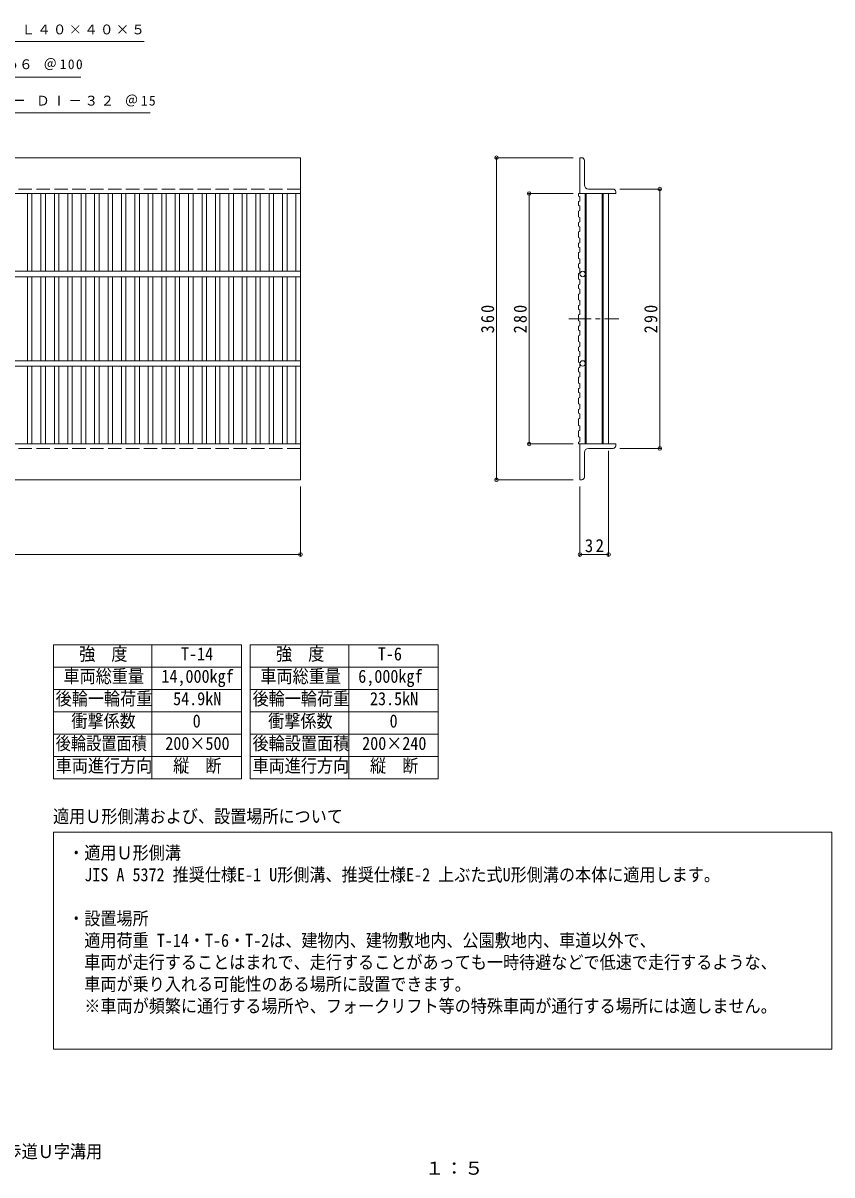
# Model space of a CAD drawing. Units: millimetres, scale not verified. Extents: x -892 to 910, y -686 to 608.
# Drawn here: x 6 to 910, y -680 to 608 of the extents above; entities that cross this region are included whole.
import ezdxf
from ezdxf.enums import TextEntityAlignment as Align

# ---------------------------------------------------------------- set-up
doc = ezdxf.new("R2010")
doc.units = ezdxf.units.MM
doc.header["$LTSCALE"] = 5
doc.header["$PDMODE"] = 32
doc.header["$PDSIZE"] = 4
doc.linetypes.add('CHAIN1', pattern=[8, 5, -1, 1, -1])
doc.linetypes.add('DASHED3', pattern=[4, 3, -1])
for name, color, linetype, lineweight in [('1-1_1-1ﾚｲﾔ', 2, 'Continuous', 9), ('1-2_1-2ﾚｲﾔ', 3, 'Continuous', 9), ('1-4_1-4ﾚｲﾔ', 7, 'Continuous', 9), ('1-5_1-5ﾚｲﾔ', 7, 'Continuous', 9), ('F-5_F-5ﾚｲﾔ', 7, 'Continuous', 9)]:
    doc.layers.add(name, color=color, linetype=linetype, lineweight=lineweight)
doc.layers.add('F-4_F-4ﾚｲﾔ', color=2, linetype='Continuous')
doc.styles.add('ＭＳ ゴシック', font='')
doc.styles.get('ＭＳ ゴシック').set_extended_font_data('MS Gothic')

msp = doc.modelspace()

# ---------------------------------------------------------------- linework, layer by layer
at = {"layer": '1-1_1-1ﾚｲﾔ'}
for p, q in [((-678.966, 457.348), (316.034, 457.348)), ((316.034, 417.348), (316.034, 457.348)), ((630.379, 457.348), (628.378, 457.348)), ((628.378, 457.348), (628.378, 417.348)), ((633.379, 454.347), (633.379, 426.847)), ((-678.966, 417.348), (316.034, 417.348)), ((628.378, 417.348), (668.378, 417.348)), ((665.378, 422.347), (637.878, 422.347)), ((668.378, 419.347), (668.378, 417.348)), ((-678.966, 137.348), (316.034, 137.348)), ((316.034, 137.348), (316.034, 97.348)), ((628.378, 137.347), (668.378, 137.347)), ((628.378, 97.348), (628.378, 137.347)), ((665.378, 132.348), (637.878, 132.348)), ((668.378, 135.348), (668.378, 137.347)), ((633.379, 100.348), (633.379, 127.848)), ((-678.966, 97.348), (316.034, 97.348)), ((628.378, 97.348), (630.379, 97.348))]:
    msp.add_line(p, q, dxfattribs=at)
at = {"layer": '1-1_1-1ﾚｲﾔ', "linetype": 'DASHED3'}
for p, q in [((-678.966, 422.348), (316.034, 422.348)), ((-678.966, 132.348), (316.034, 132.348))]:
    msp.add_line(p, q, dxfattribs=at)
at = {"layer": '1-1_1-1ﾚｲﾔ'}
for centre, radius, start, end in [((630.379, 454.347), 3, 0, 90), ((637.878, 426.847), 4.5, 180, 270), ((665.378, 419.347), 3, 0, 90), ((637.878, 127.848), 4.5, 90, 180), ((665.378, 135.348), 3, 270, 0), ((630.379, 100.348), 3, 270, 0)]:
    msp.add_arc(centre, radius, start, end, dxfattribs=at)
at = {"layer": '1-2_1-2ﾚｲﾔ'}
for p, q in [((11.034, 330.348), (11.034, 417.348)), ((16.034, 330.348), (16.034, 417.348)), ((26.034, 330.348), (26.034, 417.348)), ((31.034, 330.348), (31.034, 417.348)), ((41.034, 330.348), (41.034, 417.348)), ((46.034, 330.348), (46.034, 417.348)), ((56.033, 330.348), (56.033, 417.348)), ((61.034, 330.348), (61.034, 417.348)), ((71.034, 330.348), (71.034, 417.348)), ((76.034, 330.348), (76.034, 417.348)), ((86.034, 330.348), (86.034, 417.348)), ((91.034, 330.348), (91.034, 417.348)), ((101.034, 330.348), (101.034, 417.348)), ((106.034, 330.348), (106.034, 417.348)), ((116.033, 330.348), (116.033, 417.348)), ((121.034, 330.348), (121.034, 417.348)), ((131.033, 330.348), (131.033, 417.348)), ((136.034, 330.348), (136.034, 417.348)), ((146.034, 330.348), (146.034, 417.348)), ((151.034, 330.348), (151.034, 417.348)), ((161.033, 330.348), (161.033, 417.348)), ((166.034, 330.348), (166.034, 417.348)), ((176.033, 330.348), (176.033, 417.348)), ((181.034, 330.348), (181.034, 417.348)), ((191.033, 330.348), (191.033, 417.348)), ((196.034, 330.348), (196.034, 417.348)), ((206.033, 330.348), (206.033, 417.348)), ((211.034, 330.348), (211.034, 417.348)), ((221.033, 330.348), (221.033, 417.348)), ((226.034, 330.348), (226.034, 417.348)), ((236.033, 330.348), (236.033, 417.348)), ((241.034, 330.348), (241.034, 417.348)), ((251.033, 330.348), (251.033, 417.348)), ((256.034, 330.348), (256.034, 417.348)), ((266.033, 330.348), (266.033, 417.348)), ((271.034, 330.348), (271.034, 417.348)), ((281.033, 330.348), (281.033, 417.348)), ((286.034, 330.348), (286.034, 417.348)), ((296.033, 330.348), (296.033, 417.348)), ((301.034, 330.348), (301.034, 417.348)), ((311.034, 330.348), (311.034, 417.348)), ((316.034, 137.348), (316.034, 417.348)), ((626.878, 414.424), (628.378, 413.912)), ((628.378, 413.912), (628.378, 408.799)), ((634.378, 417.348), (634.378, 137.347)), ((635.378, 417.348), (635.378, 137.347)), ((653.378, 417.348), (653.378, 137.347)), ((654.378, 417.348), (654.378, 137.347)), ((660.378, 417.348), (660.378, 137.347)), ((626.878, 408.288), (628.378, 408.799)), ((628.378, 403.369), (628.378, 398.256)), ((626.878, 397.744), (628.378, 398.256)), ((628.378, 390.686), (628.378, 385.573)), ((626.878, 385.061), (628.378, 385.573)), ((626.878, 374.518), (628.378, 375.029)), ((628.378, 380.143), (628.378, 375.029)), ((626.878, 361.835), (628.378, 362.346)), ((628.378, 367.459), (628.378, 362.346)), ((626.878, 351.292), (628.378, 351.803)), ((628.378, 356.916), (628.378, 351.803)), ((626.878, 338.608), (628.378, 339.12)), ((628.378, 344.233), (628.378, 339.12)), ((316.034, 330.348), (-678.966, 330.348)), ((316.034, 324.348), (-678.966, 324.348)), ((11.034, 230.348), (11.034, 324.348)), ((16.034, 230.348), (16.034, 324.348)), ((26.034, 230.348), (26.034, 324.348)), ((31.034, 230.348), (31.034, 324.348)), ((41.034, 230.348), (41.034, 324.348)), ((46.034, 230.348), (46.034, 324.348)), ((56.033, 230.348), (56.033, 324.348)), ((61.034, 230.348), (61.034, 324.348)), ((71.034, 230.348), (71.034, 324.348)), ((76.034, 230.348), (76.034, 324.348)), ((86.034, 230.348), (86.034, 324.348)), ((91.034, 230.348), (91.034, 324.348)), ((101.034, 230.348), (101.034, 324.348)), ((106.034, 230.348), (106.034, 324.348)), ((116.033, 230.348), (116.033, 324.348)), ((121.034, 230.348), (121.034, 324.348)), ((131.033, 230.348), (131.033, 324.348)), ((136.034, 230.348), (136.034, 324.348)), ((146.034, 230.348), (146.034, 324.348)), ((151.034, 230.348), (151.034, 324.348)), ((161.033, 230.348), (161.033, 324.348)), ((166.034, 230.348), (166.034, 324.348)), ((176.033, 230.348), (176.033, 324.348)), ((181.034, 230.348), (181.034, 324.348)), ((191.033, 230.348), (191.033, 324.348)), ((196.034, 230.348), (196.034, 324.348)), ((206.033, 230.348), (206.033, 324.348)), ((211.034, 230.348), (211.034, 324.348)), ((221.033, 230.348), (221.033, 324.348)), ((226.034, 230.348), (226.034, 324.348)), ((236.033, 230.348), (236.033, 324.348)), ((241.034, 230.348), (241.034, 324.348)), ((251.033, 230.348), (251.033, 324.348)), ((256.034, 230.348), (256.034, 324.348)), ((266.033, 230.348), (266.033, 324.348)), ((271.034, 230.348), (271.034, 324.348)), ((281.033, 230.348), (281.033, 324.348)), ((286.034, 230.348), (286.034, 324.348)), ((296.033, 230.348), (296.033, 324.348)), ((301.034, 230.348), (301.034, 324.348)), ((311.034, 230.348), (311.034, 324.348)), ((626.878, 328.065), (628.378, 328.577)), ((628.378, 333.69), (628.378, 328.577)), ((626.878, 315.382), (628.378, 315.893)), ((628.378, 321.007), (628.378, 315.893)), ((628.378, 310.463), (628.378, 305.35)), ((626.878, 304.839), (628.378, 305.35)), ((628.378, 297.78), (628.378, 292.667)), ((626.878, 292.156), (628.378, 292.667)), ((626.878, 292.156), (626.878, 287.748)), ((626.878, 287.748), (628.378, 287.237)), ((628.378, 287.237), (628.378, 282.124)), ((626.878, 281.612), (628.378, 282.124)), ((628.378, 274.554), (628.378, 269.44)), ((626.878, 268.929), (628.378, 269.44)), ((626.878, 258.386), (628.378, 258.897)), ((628.378, 264.01), (628.378, 258.897)), ((626.878, 245.703), (628.378, 246.214)), ((628.378, 251.327), (628.378, 246.214)), ((626.878, 235.159), (628.378, 235.671)), ((628.378, 240.784), (628.378, 235.671)), ((316.034, 230.348), (-678.966, 230.348)), ((316.034, 224.348), (-678.966, 224.348)), ((11.034, 137.348), (11.034, 224.348)), ((16.034, 137.348), (16.034, 224.348)), ((26.034, 137.348), (26.034, 224.348)), ((31.034, 137.348), (31.034, 224.348)), ((41.034, 137.348), (41.034, 224.348)), ((46.034, 137.348), (46.034, 224.348)), ((56.033, 137.348), (56.033, 224.348)), ((61.034, 137.348), (61.034, 224.348)), ((71.034, 137.348), (71.034, 224.348)), ((76.034, 137.348), (76.034, 224.348)), ((86.034, 137.348), (86.034, 224.348)), ((91.034, 137.348), (91.034, 224.348)), ((101.034, 137.348), (101.034, 224.348)), ((106.034, 137.348), (106.034, 224.348)), ((116.033, 137.348), (116.033, 224.348)), ((121.034, 137.348), (121.034, 224.348)), ((131.033, 137.348), (131.033, 224.348)), ((136.034, 137.348), (136.034, 224.348)), ((146.034, 137.348), (146.034, 224.348)), ((151.034, 137.348), (151.034, 224.348)), ((161.033, 137.348), (161.033, 224.348)), ((166.034, 137.348), (166.034, 224.348)), ((176.033, 137.348), (176.033, 224.348)), ((181.034, 137.348), (181.034, 224.348)), ((191.033, 137.348), (191.033, 224.348)), ((196.034, 137.348), (196.034, 224.348)), ((206.033, 137.348), (206.033, 224.348)), ((211.034, 137.348), (211.034, 224.348)), ((221.033, 137.348), (221.033, 224.348)), ((226.034, 137.348), (226.034, 224.348)), ((236.033, 137.348), (236.033, 224.348)), ((241.034, 137.348), (241.034, 224.348)), ((251.033, 137.348), (251.033, 224.348)), ((256.034, 137.348), (256.034, 224.348)), ((266.033, 137.348), (266.033, 224.348)), ((271.034, 137.348), (271.034, 224.348)), ((281.033, 137.348), (281.033, 224.348)), ((286.034, 137.348), (286.034, 224.348)), ((296.033, 137.348), (296.033, 224.348)), ((301.034, 137.348), (301.034, 224.348)), ((311.034, 137.348), (311.034, 224.348)), ((626.878, 222.476), (628.378, 222.988)), ((628.378, 228.101), (628.378, 222.988)), ((626.878, 211.933), (628.378, 212.444)), ((628.378, 217.558), (628.378, 212.444)), ((626.878, 199.25), (628.378, 199.761)), ((628.378, 204.874), (628.378, 199.761)), ((628.378, 194.331), (628.378, 189.218)), ((626.878, 188.707), (628.378, 189.218)), ((628.378, 181.648), (628.378, 176.535)), ((626.878, 176.023), (628.378, 176.535)), ((628.378, 171.105), (628.378, 165.992)), ((626.878, 165.48), (628.378, 165.992)), ((626.878, 151.933), (628.378, 152.444)), ((628.378, 144.874), (628.378, 139.761)), ((626.878, 139.25), (628.378, 139.761)), ((626.878, 139.25), (626.878, 137.347)), ((628.378, 137.347), (626.878, 137.347))]:
    msp.add_line(p, q, dxfattribs=at)
at = {"layer": '1-2_1-2ﾚｲﾔ', "linetype": 'CHAIN1'}
msp.add_line((615.912, 277.348), (671.913, 277.348), dxfattribs=at)
at = {"layer": '1-2_1-2ﾚｲﾔ'}
for points in [[(628.378, 417.348), (626.878, 417.348), (626.878, 414.424)], [(626.878, 408.288), (626.878, 403.88), (628.378, 403.369)], [(626.878, 397.744), (626.878, 391.197), (628.378, 390.686)], [(626.878, 385.061), (626.878, 380.654), (628.378, 380.143)], [(626.878, 374.518), (626.878, 367.971), (628.378, 367.459)], [(626.878, 361.835), (626.878, 357.427), (628.378, 356.916)], [(626.878, 351.292), (626.878, 344.744), (628.378, 344.233)], [(626.878, 338.608), (626.878, 334.201), (628.378, 333.69)], [(626.878, 328.065), (626.878, 321.518), (628.378, 321.007)], [(626.878, 315.382), (626.878, 310.975), (628.378, 310.463)], [(626.878, 304.839), (626.878, 298.291), (628.378, 297.78)], [(626.878, 281.612), (626.878, 275.065), (628.378, 274.554)], [(626.878, 268.929), (626.878, 264.522), (628.378, 264.01)], [(626.878, 258.386), (626.878, 251.839), (628.378, 251.327)], [(626.878, 245.703), (626.878, 241.295), (628.378, 240.784)], [(626.878, 235.159), (626.878, 228.612), (628.378, 228.101)], [(626.878, 222.476), (626.878, 218.069), (628.378, 217.558)], [(626.878, 211.933), (626.878, 205.386), (628.378, 204.874)], [(626.878, 199.25), (626.878, 194.842), (628.378, 194.331)], [(626.878, 188.707), (626.878, 182.159), (628.378, 181.648)], [(626.878, 176.023), (626.878, 171.616), (628.378, 171.105)], [(626.878, 165.48), (626.878, 158.069), (628.378, 157.558), (628.378, 152.444)], [(626.878, 151.933), (626.878, 145.386), (628.378, 144.874)]]:
    msp.add_lwpolyline(points, dxfattribs=at)
for centre in [(631.378, 327.348), (631.378, 227.348)]:
    msp.add_circle(centre, 3, dxfattribs=at)
at = {"layer": '1-4_1-4ﾚｲﾔ'}
for p, q in [((620.878, 457.348), (533.635, 457.348)), ((535.135, 97.348), (535.135, 457.348)), ((620.878, 417.348), (570.122, 417.348)), ((571.622, 137.347), (571.622, 417.348)), ((672.878, 422.347), (719.068, 422.347)), ((717.568, 132.348), (717.568, 422.347)), ((620.878, 137.347), (570.122, 137.347)), ((660.378, 129.847), (660.378, 12.216)), ((672.878, 132.348), (719.068, 132.348)), ((620.878, 97.348), (533.635, 97.348)), ((316.034, 89.847), (316.034, 12.216)), ((628.378, 89.847), (628.378, 12.216)), ((-678.966, 13.716), (316.034, 13.716)), ((628.378, 13.716), (660.378, 13.716))]:
    msp.add_line(p, q, dxfattribs=at)
for p in [(535.135, 457.348), (571.622, 417.348), (717.568, 422.347), (571.622, 137.347), (717.568, 132.348), (535.135, 97.348), (316.034, 13.716), (628.378, 13.716), (660.378, 13.716)]:
    msp.add_point(p, dxfattribs=at)
at = {"layer": '1-5_1-5ﾚｲﾔ'}
for p, q in [((-150.103, 587.348), (141.376, 587.348)), ((-115.821, 547.348), (70.581, 547.348)), ((-81.539, 507.348), (148.011, 507.348))]:
    msp.add_line(p, q, dxfattribs=at)
at = {"layer": 'F-5_F-5ﾚｲﾔ', "color": 2}
for p, q in [((40, -87.055), (40, -237.055)), ((40, -87.055), (250, -87.055)), ((150, -87.055), (150, -237.055)), ((250, -87.055), (250, -237.055)), ((260, -87.055), (260, -237.055)), ((260, -87.055), (470, -87.055)), ((370, -87.055), (370, -237.055)), ((470, -87.055), (470, -237.055)), ((40, -112.055), (250, -112.055)), ((260, -112.055), (470, -112.055)), ((40, -137.055), (250, -137.055)), ((260, -137.055), (470, -137.055)), ((40, -162.055), (250, -162.055)), ((260, -162.055), (470, -162.055)), ((40, -187.055), (250, -187.055)), ((260, -187.055), (470, -187.055)), ((40, -212.055), (250, -212.055)), ((260, -212.055), (470, -212.055)), ((40, -237.055), (250, -237.055)), ((260, -237.055), (470, -237.055)), ((40, -296.661), (910, -296.661)), ((40, -539.054), (40, -296.661))]:
    msp.add_line(p, q, dxfattribs=at)
msp.add_lwpolyline([(910, -296.661), (910, -539.054), (40, -539.054)], dxfattribs=at)

# ---------------------------------------------------------------- texts
at = {"layer": '1-4_1-4ﾚｲﾔ', "color": 2, "char_height": 14.66, "attachment_point": 7, "rotation": 90, "style": 'ＭＳ ゴシック'}
for s, insert in [('\\T1.27;\\W0.9;360', (532.635, 261.097)), ('\\T1.27;\\W0.9;280', (569.122, 261.097)), ('\\T1.27;\\W0.9;290', (715.068, 261.097))]:
    msp.add_mtext(s, dxfattribs=dict(at, insert=insert))
at = {"layer": '1-4_1-4ﾚｲﾔ', "color": 2, "insert": (633.753, 16.216), "char_height": 14.66, "attachment_point": 7, "style": 'ＭＳ ゴシック'}
msp.add_mtext('\\T1.27;\\W0.95;32', dxfattribs=at)
at = {"layer": '1-5_1-5ﾚｲﾔ', "char_height": 11, "attachment_point": 7, "style": 'ＭＳ ゴシック'}
for s, insert in [('\\T1.17;受けつばアングル\\~Ｌ４０×４０×５', (-144.874, 594.061)), ('\\T1.21;クロスバー\\~φ６\\~＠100', (-111.919, 553.337)), ('\\T1.2;メインバー\\~ＤⅠ－３２\\~＠15', (-78.239, 514.583))]:
    msp.add_mtext(s, dxfattribs=dict(at, insert=insert))
at = {"layer": 'F-4_F-4ﾚｲﾔ', "style": 'ＭＳ ゴシック', "width": 0.9}
msp.add_text('スチール製グレーチング\u3000細目滑り止め模様付\u3000歩道Ｕ字溝用', height=14.66, dxfattribs=at).set_placement((-409.447, -665.304), align=Align.BOTTOM_LEFT)
at = {"layer": 'F-5_F-5ﾚｲﾔ', "style": 'ＭＳ ゴシック'}
for s, width, p in [('強\u3000度', 0.9, (68.75, -109.055)), ('T-14', 0.9, (182.5, -109.055)), ('強\u3000度', 0.9, (288.75, -109.055)), ('T-6', 0.9, (402.5, -109.055)), ('車両総重量', 0.9, (51.25, -134.055)), ('14,000kgf', 0.9, (160.625, -134.055)), ('車両総重量', 0.9, (271.25, -134.055)), ('6,000kgf', 0.9, (380.625, -134.055)), ('後輪一輪荷重', 0.9, (42.5, -159.055)), ('54.9kN', 0.9, (173.75, -159.055)), ('後輪一輪荷重', 0.9, (262.5, -159.055)), ('23.5kN', 0.9, (393.75, -159.055)), ('衝撃係数', 0.9, (60, -184.055)), ('0', 0.9, (195.625, -184.055)), ('衝撃係数', 0.9, (280, -184.055)), ('0', 0.9, (415.625, -184.055)), ('後輪設置面積', 0.85, (42.5, -209.055)), ('200×500', 0.9, (165, -209.055)), ('後輪設置面積', 0.9, (262.5, -209.055)), ('200×240', 0.9, (385, -209.055)), ('車両進行方向', 0.9, (42.5, -234.055)), ('縦\u3000断', 0.9, (173.75, -234.055)), ('車両進行方向', 0.9, (262.5, -234.055)), ('縦\u3000断', 0.9, (393.75, -234.055)), ('適用Ｕ形側溝および、設置場所について', 0.9, (39.559, -290.595)), ('・適用Ｕ形側溝', 0.9, (56.474, -331.373)), ('\u3000JIS A 5372 推奨仕様E-1 U形側溝、推奨仕様E-2 上ぶた式U形側溝の本体に適用します。', 0.9, (56.474, -355.842)), ('・設置場所', 0.9, (56.474, -404.781)), ('\u3000適用荷重 T-14・T-6・T-2は、建物内、建物敷地内、公園敷地内、車道以外で、', 0.9, (56.474, -429.251)), ('\u3000車両が走行することはまれで、走行することがあっても一時待避などで低速で走行するような、', 0.9, (56.474, -453.72)), ('\u3000車両が乗り入れる可能性のある場所に設置できます。 ', 0.9, (56.474, -478.189)), ('\u3000※車両が頻繁に通行する場所や、フォークリフト等の特殊車両が通行する場所には適しません。', 0.9, (56.474, -502.659))]:
    msp.add_text(s, height=14.66, dxfattribs=dict(at, width=width)).set_placement(p, align=Align.BOTTOM_LEFT)
at = {"layer": 'F-5_F-5ﾚｲﾔ', "color": 2, "style": 'ＭＳ ゴシック', "width": 1.1}
msp.add_text('１：５', height=14.66, dxfattribs=at).set_placement((454.889, -683.96), align=Align.BOTTOM_LEFT)

doc.saveas('drawing.dxf')
